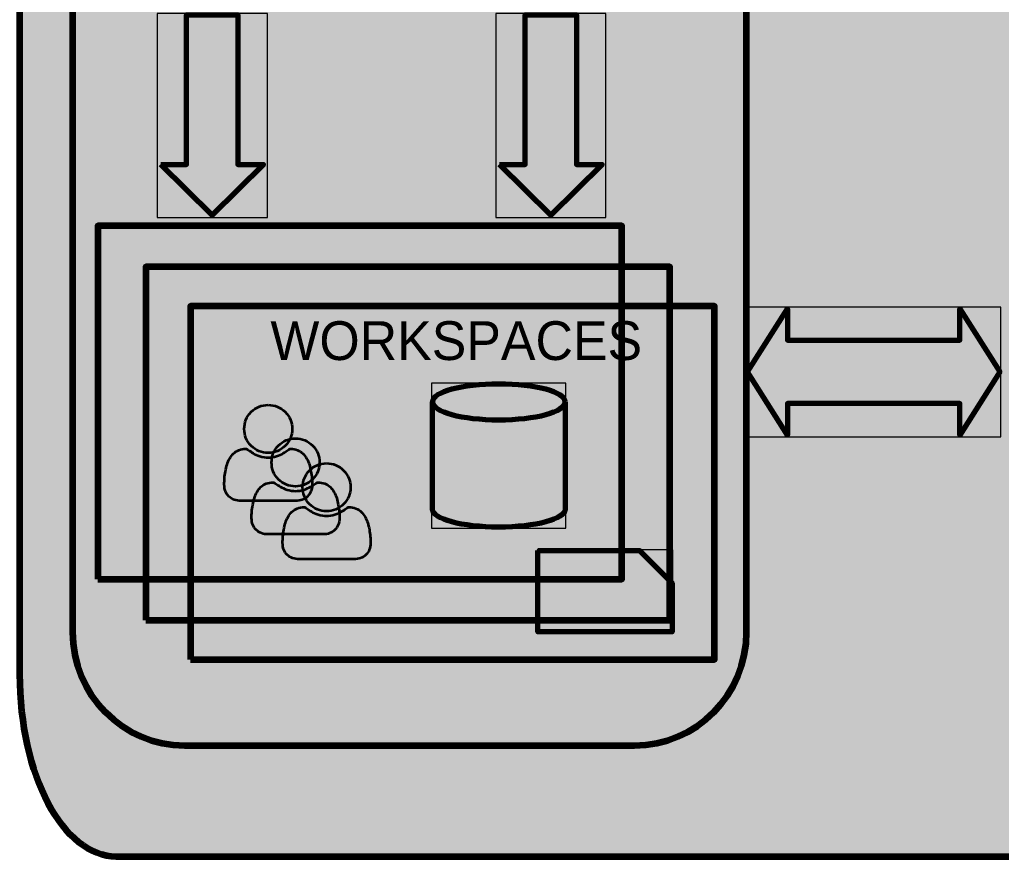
# Model space of a CAD drawing. Header units: inches. Extents: x 37 to 1597, y -2186 to -38.
# Drawn here: x 37 to 588, y -2186 to -1716 of the extents above; entities that cross this region are included whole.
import ezdxf

# ---------------------------------------------------------------- set-up
doc = ezdxf.new("R2010")
doc.units = ezdxf.units.IN
doc.header["$MEASUREMENT"] = 0
doc.layers.add('Layer 1', color=7, linetype='Continuous')

# ---------------------------------------------------------------- blocks, each defined once
blk = doc.blocks.new('block 12')
at = {"layer": 'Layer 1', "true_color": 0xfdeff5}
h = blk.add_hatch(color=7, dxfattribs=at)
h.dxf.hatch_style = 2
h.paths.add_polyline_path([(80.92, -2030), (374.92, -2030), (374.92, -1831.78), (80.92, -1831.78)])
h = blk.add_hatch(color=7, dxfattribs=at)
h.dxf.hatch_style = 2
h.paths.add_polyline_path([(107.92, -2053), (401.92, -2053), (401.92, -1854.78), (107.92, -1854.78)])
h = blk.add_hatch(color=7, dxfattribs=at)
h.dxf.hatch_style = 2
h.paths.add_polyline_path([(132.92, -2075), (426.92, -2075), (426.92, -1876.78), (132.92, -1876.78)])
at = {"layer": 'Layer 1', "color": 250, "lineweight": 140, "true_color": 0x231f20}
for points in [[(80.92, -2030), (374.92, -2030), (374.92, -1831.78), (80.92, -1831.78), (80.92, -2030)], [(107.92, -2053), (401.92, -2053), (401.92, -1854.78), (107.92, -1854.78), (107.92, -2053)], [(132.92, -2075), (426.92, -2075), (426.92, -1876.78), (132.92, -1876.78), (132.92, -2075)]]:
    blk.add_lwpolyline(points, dxfattribs=at)
blk = doc.blocks.new('block 14')
at = {"layer": 'Layer 1', "true_color": 0x010101}
h = blk.add_hatch(color=18, dxfattribs=at)
h.dxf.hatch_style = 2
edge = h.paths.add_edge_path()
edge.add_spline(control_points=[(176.51, -1932.25), (172.79, -1932.25), (169.63, -1933.56), (167, -1936.18), (164.38, -1938.81), (163.06, -1941.98), (163.06, -1945.69), (163.06, -1949.4), (164.38, -1952.57), (167, -1955.19), (169.63, -1957.82), (172.79, -1959.13), (176.51, -1959.13), (180.22, -1959.13), (183.38, -1957.82), (186.01, -1955.19), (188.64, -1952.57), (189.95, -1949.4), (189.95, -1945.69), (189.95, -1941.98), (188.64, -1938.81), (186.01, -1936.18), (183.38, -1933.56), (180.22, -1932.25), (176.51, -1932.25)], knot_values=[0, 0, 0, 0, 1, 1, 1, 2, 2, 2, 3, 3, 3, 4, 4, 4, 5, 5, 5, 6, 6, 6, 7, 7, 7, 8, 8, 8, 8], degree=3, periodic=0)
edge.add_line((176.51, -1932.25), (176.51, -1932.25))
edge = h.paths.add_edge_path()
edge.add_spline(control_points=[(201.02, -1973.32), (200.94, -1972.15), (200.78, -1970.87), (200.53, -1969.5), (200.29, -1968.14), (199.98, -1966.88), (199.61, -1965.71), (199.23, -1964.54), (198.73, -1963.41), (198.1, -1962.3), (197.47, -1961.19), (196.75, -1960.25), (195.93, -1959.46), (195.11, -1958.68), (194.12, -1958.06), (192.94, -1957.59), (191.76, -1957.12), (190.46, -1956.89), (189.04, -1956.89), (188.83, -1956.89), (188.34, -1957.14), (187.56, -1957.64), (186.79, -1958.15), (185.92, -1958.71), (184.96, -1959.32), (183.99, -1959.94), (182.73, -1960.5), (181.18, -1961), (179.63, -1961.51), (178.07, -1961.76), (176.51, -1961.76), (174.94, -1961.76), (173.39, -1961.51), (171.84, -1961), (170.28, -1960.5), (169.02, -1959.94), (168.05, -1959.32), (167.09, -1958.71), (166.22, -1958.15), (165.45, -1957.64), (164.67, -1957.14), (164.18, -1956.89), (163.98, -1956.89), (162.55, -1956.89), (161.25, -1957.12), (160.08, -1957.59), (158.89, -1958.06), (157.9, -1958.68), (157.08, -1959.46), (156.26, -1960.25), (155.54, -1961.19), (154.91, -1962.3), (154.28, -1963.41), (153.78, -1964.54), (153.41, -1965.71), (153.03, -1966.88), (152.72, -1968.14), (152.48, -1969.5), (152.23, -1970.87), (152.07, -1972.15), (151.99, -1973.32), (151.91, -1974.51), (151.87, -1975.71), (151.87, -1976.94), (151.87, -1979.74), (152.72, -1981.96), (154.42, -1983.58), (156.12, -1985.2), (158.39, -1986.01), (161.21, -1986.01), (161.21, -1986.01), (191.81, -1986.01), (191.81, -1986.01), (194.63, -1986.01), (196.89, -1985.2), (198.59, -1983.58), (200.3, -1981.96), (201.15, -1979.74), (201.15, -1976.94), (201.15, -1975.71), (201.11, -1974.51), (201.02, -1973.32)], knot_values=[0, 0, 0, 0, 1, 1, 1, 2, 2, 2, 3, 3, 3, 4, 4, 4, 5, 5, 5, 6, 6, 6, 7, 7, 7, 8, 8, 8, 9, 9, 9, 10, 10, 10, 11, 11, 11, 12, 12, 12, 13, 13, 13, 14, 14, 14, 15, 15, 15, 16, 16, 16, 17, 17, 17, 18, 18, 18, 19, 19, 19, 20, 20, 20, 21, 21, 21, 22, 22, 22, 23, 23, 23, 24, 24, 24, 25, 25, 25, 26, 26, 26, 27, 27, 27, 27], degree=3, periodic=0)
edge.add_line((201.02, -1973.32), (201.02, -1973.32))
h = blk.add_hatch(color=18, dxfattribs=at)
h.dxf.hatch_style = 2
edge = h.paths.add_edge_path()
edge.add_spline(control_points=[(191.84, -1951.06), (188.13, -1951.06), (184.96, -1952.38), (182.34, -1955), (179.71, -1957.63), (178.4, -1960.79), (178.4, -1964.51), (178.4, -1968.22), (179.71, -1971.38), (182.34, -1974.01), (184.96, -1976.63), (188.13, -1977.95), (191.84, -1977.95), (195.55, -1977.95), (198.71, -1976.63), (201.34, -1974.01), (203.97, -1971.38), (205.28, -1968.22), (205.28, -1964.51), (205.28, -1960.79), (203.97, -1957.63), (201.34, -1955), (198.71, -1952.38), (195.55, -1951.06), (191.84, -1951.06)], knot_values=[0, 0, 0, 0, 1, 1, 1, 2, 2, 2, 3, 3, 3, 4, 4, 4, 5, 5, 5, 6, 6, 6, 7, 7, 7, 8, 8, 8, 8], degree=3, periodic=0)
edge.add_line((191.84, -1951.06), (191.84, -1951.06))
edge = h.paths.add_edge_path()
edge.add_spline(control_points=[(216.36, -1992.14), (216.27, -1990.97), (216.11, -1989.69), (215.86, -1988.32), (215.62, -1986.96), (215.31, -1985.7), (214.94, -1984.53), (214.56, -1983.36), (214.06, -1982.23), (213.44, -1981.12), (212.8, -1980.01), (212.08, -1979.07), (211.26, -1978.28), (210.45, -1977.5), (209.45, -1976.87), (208.27, -1976.41), (207.09, -1975.94), (205.79, -1975.71), (204.37, -1975.71), (204.16, -1975.71), (203.67, -1975.96), (202.9, -1976.46), (202.13, -1976.97), (201.26, -1977.52), (200.29, -1978.14), (199.32, -1978.76), (198.06, -1979.32), (196.51, -1979.82), (194.96, -1980.32), (193.4, -1980.57), (191.84, -1980.57), (190.27, -1980.57), (188.72, -1980.32), (187.17, -1979.82), (185.61, -1979.32), (184.35, -1978.76), (183.39, -1978.14), (182.42, -1977.52), (181.55, -1976.97), (180.78, -1976.46), (180.01, -1975.96), (179.52, -1975.71), (179.31, -1975.71), (177.89, -1975.71), (176.59, -1975.94), (175.41, -1976.41), (174.22, -1976.87), (173.23, -1977.5), (172.41, -1978.28), (171.59, -1979.07), (170.87, -1980.01), (170.24, -1981.12), (169.62, -1982.23), (169.11, -1983.36), (168.74, -1984.53), (168.36, -1985.7), (168.06, -1986.96), (167.81, -1988.32), (167.56, -1989.69), (167.4, -1990.97), (167.32, -1992.14), (167.24, -1993.32), (167.2, -1994.53), (167.2, -1995.76), (167.2, -1998.56), (168.05, -2000.77), (169.75, -2002.4), (171.46, -2004.02), (173.72, -2004.83), (176.54, -2004.83), (176.54, -2004.83), (207.14, -2004.83), (207.14, -2004.83), (209.96, -2004.83), (212.22, -2004.02), (213.92, -2002.4), (215.63, -2000.77), (216.48, -1998.56), (216.48, -1995.76), (216.48, -1994.53), (216.44, -1993.32), (216.36, -1992.14)], knot_values=[0, 0, 0, 0, 1, 1, 1, 2, 2, 2, 3, 3, 3, 4, 4, 4, 5, 5, 5, 6, 6, 6, 7, 7, 7, 8, 8, 8, 9, 9, 9, 10, 10, 10, 11, 11, 11, 12, 12, 12, 13, 13, 13, 14, 14, 14, 15, 15, 15, 16, 16, 16, 17, 17, 17, 18, 18, 18, 19, 19, 19, 20, 20, 20, 21, 21, 21, 22, 22, 22, 23, 23, 23, 24, 24, 24, 25, 25, 25, 26, 26, 26, 27, 27, 27, 27], degree=3, periodic=0)
edge.add_line((216.36, -1992.14), (216.36, -1992.14))
h = blk.add_hatch(color=18, dxfattribs=at)
h.dxf.hatch_style = 2
edge = h.paths.add_edge_path()
edge.add_spline(control_points=[(209.26, -1965), (205.55, -1965), (202.38, -1966.32), (199.76, -1968.94), (197.14, -1971.57), (195.82, -1974.73), (195.82, -1978.45), (195.82, -1982.16), (197.14, -1985.32), (199.76, -1987.95), (202.38, -1990.57), (205.55, -1991.89), (209.26, -1991.89), (212.97, -1991.89), (216.14, -1990.57), (218.77, -1987.95), (221.39, -1985.32), (222.7, -1982.16), (222.7, -1978.45), (222.7, -1974.73), (221.39, -1971.57), (218.77, -1968.94), (216.14, -1966.32), (212.97, -1965), (209.26, -1965)], knot_values=[0, 0, 0, 0, 1, 1, 1, 2, 2, 2, 3, 3, 3, 4, 4, 4, 5, 5, 5, 6, 6, 6, 7, 7, 7, 8, 8, 8, 8], degree=3, periodic=0)
edge.add_line((209.26, -1965), (209.26, -1965))
edge = h.paths.add_edge_path()
edge.add_spline(control_points=[(233.78, -2006.08), (233.7, -2004.91), (233.53, -2003.63), (233.29, -2002.26), (233.05, -2000.9), (232.74, -1999.64), (232.36, -1998.47), (231.99, -1997.3), (231.48, -1996.17), (230.86, -1995.05), (230.23, -1993.95), (229.51, -1993), (228.69, -1992.22), (227.87, -1991.44), (226.88, -1990.81), (225.7, -1990.35), (224.51, -1989.88), (223.22, -1989.65), (221.8, -1989.65), (221.58, -1989.65), (221.1, -1989.89), (220.32, -1990.4), (219.55, -1990.91), (218.68, -1991.46), (217.71, -1992.08), (216.75, -1992.7), (215.49, -1993.26), (213.94, -1993.76), (212.38, -1994.26), (210.83, -1994.51), (209.26, -1994.51), (207.7, -1994.51), (206.15, -1994.26), (204.59, -1993.76), (203.04, -1993.26), (201.78, -1992.7), (200.81, -1992.08), (199.84, -1991.46), (198.97, -1990.91), (198.21, -1990.4), (197.43, -1989.89), (196.94, -1989.65), (196.73, -1989.65), (195.31, -1989.65), (194.01, -1989.88), (192.83, -1990.35), (191.65, -1990.81), (190.65, -1991.44), (189.84, -1992.22), (189.02, -1993), (188.3, -1993.95), (187.67, -1995.05), (187.04, -1996.17), (186.54, -1997.3), (186.16, -1998.47), (185.79, -1999.64), (185.48, -2000.9), (185.23, -2002.26), (184.99, -2003.63), (184.83, -2004.91), (184.74, -2006.08), (184.67, -2007.26), (184.62, -2008.46), (184.62, -2009.7), (184.62, -2012.5), (185.48, -2014.71), (187.18, -2016.34), (188.88, -2017.96), (191.14, -2018.76), (193.97, -2018.76), (193.97, -2018.76), (224.56, -2018.76), (224.56, -2018.76), (227.38, -2018.76), (229.64, -2017.96), (231.35, -2016.34), (233.05, -2014.71), (233.91, -2012.5), (233.91, -2009.7), (233.91, -2008.46), (233.86, -2007.26), (233.78, -2006.08)], knot_values=[0, 0, 0, 0, 1, 1, 1, 2, 2, 2, 3, 3, 3, 4, 4, 4, 5, 5, 5, 6, 6, 6, 7, 7, 7, 8, 8, 8, 9, 9, 9, 10, 10, 10, 11, 11, 11, 12, 12, 12, 13, 13, 13, 14, 14, 14, 15, 15, 15, 16, 16, 16, 17, 17, 17, 18, 18, 18, 19, 19, 19, 20, 20, 20, 21, 21, 21, 22, 22, 22, 23, 23, 23, 24, 24, 24, 25, 25, 25, 26, 26, 26, 27, 27, 27, 27], degree=3, periodic=0)
edge.add_line((233.78, -2006.08), (233.78, -2006.08))
at = {"layer": 'Layer 1', "color": 18, "lineweight": 35, "true_color": 0x000000}
for points, knots in [([(176.51, -1932.25), (172.79, -1932.25), (169.63, -1933.56), (167, -1936.18), (164.38, -1938.81), (163.06, -1941.98), (163.06, -1945.69), (163.06, -1949.4), (164.38, -1952.57), (167, -1955.19), (169.63, -1957.82), (172.79, -1959.13), (176.51, -1959.13), (180.22, -1959.13), (183.38, -1957.82), (186.01, -1955.19), (188.64, -1952.57), (189.95, -1949.4), (189.95, -1945.69), (189.95, -1941.98), (188.64, -1938.81), (186.01, -1936.18), (183.38, -1933.56), (180.22, -1932.25), (176.51, -1932.25)], [0, 0, 0, 0, 1, 1, 1, 2, 2, 2, 3, 3, 3, 4, 4, 4, 5, 5, 5, 6, 6, 6, 7, 7, 7, 8, 8, 8, 8]), ([(191.84, -1951.06), (188.13, -1951.06), (184.96, -1952.38), (182.34, -1955), (179.71, -1957.63), (178.4, -1960.79), (178.4, -1964.51), (178.4, -1968.22), (179.71, -1971.38), (182.34, -1974.01), (184.96, -1976.63), (188.13, -1977.95), (191.84, -1977.95), (195.55, -1977.95), (198.71, -1976.63), (201.34, -1974.01), (203.97, -1971.38), (205.28, -1968.22), (205.28, -1964.51), (205.28, -1960.79), (203.97, -1957.63), (201.34, -1955), (198.71, -1952.38), (195.55, -1951.06), (191.84, -1951.06)], [0, 0, 0, 0, 1, 1, 1, 2, 2, 2, 3, 3, 3, 4, 4, 4, 5, 5, 5, 6, 6, 6, 7, 7, 7, 8, 8, 8, 8]), ([(201.02, -1973.32), (200.94, -1972.15), (200.78, -1970.87), (200.53, -1969.5), (200.29, -1968.14), (199.98, -1966.88), (199.61, -1965.71), (199.23, -1964.54), (198.73, -1963.41), (198.1, -1962.3), (197.47, -1961.19), (196.75, -1960.25), (195.93, -1959.46), (195.11, -1958.68), (194.12, -1958.06), (192.94, -1957.59), (191.76, -1957.12), (190.46, -1956.89), (189.04, -1956.89), (188.83, -1956.89), (188.34, -1957.14), (187.56, -1957.64), (186.79, -1958.15), (185.92, -1958.71), (184.96, -1959.32), (183.99, -1959.94), (182.73, -1960.5), (181.18, -1961), (179.63, -1961.51), (178.07, -1961.76), (176.51, -1961.76), (174.94, -1961.76), (173.39, -1961.51), (171.84, -1961), (170.28, -1960.5), (169.02, -1959.94), (168.05, -1959.32), (167.09, -1958.71), (166.22, -1958.15), (165.45, -1957.64), (164.67, -1957.14), (164.18, -1956.89), (163.98, -1956.89), (162.55, -1956.89), (161.25, -1957.12), (160.08, -1957.59), (158.89, -1958.06), (157.9, -1958.68), (157.08, -1959.46), (156.26, -1960.25), (155.54, -1961.19), (154.91, -1962.3), (154.28, -1963.41), (153.78, -1964.54), (153.41, -1965.71), (153.03, -1966.88), (152.72, -1968.14), (152.48, -1969.5), (152.23, -1970.87), (152.07, -1972.15), (151.99, -1973.32), (151.91, -1974.51), (151.87, -1975.71), (151.87, -1976.94), (151.87, -1979.74), (152.72, -1981.96), (154.42, -1983.58), (156.12, -1985.2), (158.39, -1986.01), (161.21, -1986.01), (161.21, -1986.01), (191.81, -1986.01), (191.81, -1986.01), (194.63, -1986.01), (196.89, -1985.2), (198.59, -1983.58), (200.3, -1981.96), (201.15, -1979.74), (201.15, -1976.94), (201.15, -1975.71), (201.11, -1974.51), (201.02, -1973.32)], [0, 0, 0, 0, 1, 1, 1, 2, 2, 2, 3, 3, 3, 4, 4, 4, 5, 5, 5, 6, 6, 6, 7, 7, 7, 8, 8, 8, 9, 9, 9, 10, 10, 10, 11, 11, 11, 12, 12, 12, 13, 13, 13, 14, 14, 14, 15, 15, 15, 16, 16, 16, 17, 17, 17, 18, 18, 18, 19, 19, 19, 20, 20, 20, 21, 21, 21, 22, 22, 22, 23, 23, 23, 24, 24, 24, 25, 25, 25, 26, 26, 26, 27, 27, 27, 27]), ([(209.26, -1965), (205.55, -1965), (202.38, -1966.32), (199.76, -1968.94), (197.14, -1971.57), (195.82, -1974.73), (195.82, -1978.45), (195.82, -1982.16), (197.14, -1985.32), (199.76, -1987.95), (202.38, -1990.57), (205.55, -1991.89), (209.26, -1991.89), (212.97, -1991.89), (216.14, -1990.57), (218.77, -1987.95), (221.39, -1985.32), (222.7, -1982.16), (222.7, -1978.45), (222.7, -1974.73), (221.39, -1971.57), (218.77, -1968.94), (216.14, -1966.32), (212.97, -1965), (209.26, -1965)], [0, 0, 0, 0, 1, 1, 1, 2, 2, 2, 3, 3, 3, 4, 4, 4, 5, 5, 5, 6, 6, 6, 7, 7, 7, 8, 8, 8, 8]), ([(216.36, -1992.14), (216.27, -1990.97), (216.11, -1989.69), (215.86, -1988.32), (215.62, -1986.96), (215.31, -1985.7), (214.94, -1984.53), (214.56, -1983.36), (214.06, -1982.23), (213.44, -1981.12), (212.8, -1980.01), (212.08, -1979.07), (211.26, -1978.28), (210.45, -1977.5), (209.45, -1976.87), (208.27, -1976.41), (207.09, -1975.94), (205.79, -1975.71), (204.37, -1975.71), (204.16, -1975.71), (203.67, -1975.96), (202.9, -1976.46), (202.13, -1976.97), (201.26, -1977.52), (200.29, -1978.14), (199.32, -1978.76), (198.06, -1979.32), (196.51, -1979.82), (194.96, -1980.32), (193.4, -1980.57), (191.84, -1980.57), (190.27, -1980.57), (188.72, -1980.32), (187.17, -1979.82), (185.61, -1979.32), (184.35, -1978.76), (183.39, -1978.14), (182.42, -1977.52), (181.55, -1976.97), (180.78, -1976.46), (180.01, -1975.96), (179.52, -1975.71), (179.31, -1975.71), (177.89, -1975.71), (176.59, -1975.94), (175.41, -1976.41), (174.22, -1976.87), (173.23, -1977.5), (172.41, -1978.28), (171.59, -1979.07), (170.87, -1980.01), (170.24, -1981.12), (169.62, -1982.23), (169.11, -1983.36), (168.74, -1984.53), (168.36, -1985.7), (168.06, -1986.96), (167.81, -1988.32), (167.56, -1989.69), (167.4, -1990.97), (167.32, -1992.14), (167.24, -1993.32), (167.2, -1994.53), (167.2, -1995.76), (167.2, -1998.56), (168.05, -2000.77), (169.75, -2002.4), (171.46, -2004.02), (173.72, -2004.83), (176.54, -2004.83), (176.54, -2004.83), (207.14, -2004.83), (207.14, -2004.83), (209.96, -2004.83), (212.22, -2004.02), (213.92, -2002.4), (215.63, -2000.77), (216.48, -1998.56), (216.48, -1995.76), (216.48, -1994.53), (216.44, -1993.32), (216.36, -1992.14)], [0, 0, 0, 0, 1, 1, 1, 2, 2, 2, 3, 3, 3, 4, 4, 4, 5, 5, 5, 6, 6, 6, 7, 7, 7, 8, 8, 8, 9, 9, 9, 10, 10, 10, 11, 11, 11, 12, 12, 12, 13, 13, 13, 14, 14, 14, 15, 15, 15, 16, 16, 16, 17, 17, 17, 18, 18, 18, 19, 19, 19, 20, 20, 20, 21, 21, 21, 22, 22, 22, 23, 23, 23, 24, 24, 24, 25, 25, 25, 26, 26, 26, 27, 27, 27, 27]), ([(233.78, -2006.08), (233.7, -2004.91), (233.53, -2003.63), (233.29, -2002.26), (233.05, -2000.9), (232.74, -1999.64), (232.36, -1998.47), (231.99, -1997.3), (231.48, -1996.17), (230.86, -1995.05), (230.23, -1993.95), (229.51, -1993), (228.69, -1992.22), (227.87, -1991.44), (226.88, -1990.81), (225.7, -1990.35), (224.51, -1989.88), (223.22, -1989.65), (221.8, -1989.65), (221.58, -1989.65), (221.1, -1989.89), (220.32, -1990.4), (219.55, -1990.91), (218.68, -1991.46), (217.71, -1992.08), (216.75, -1992.7), (215.49, -1993.26), (213.94, -1993.76), (212.38, -1994.26), (210.83, -1994.51), (209.26, -1994.51), (207.7, -1994.51), (206.15, -1994.26), (204.59, -1993.76), (203.04, -1993.26), (201.78, -1992.7), (200.81, -1992.08), (199.84, -1991.46), (198.97, -1990.91), (198.21, -1990.4), (197.43, -1989.89), (196.94, -1989.65), (196.73, -1989.65), (195.31, -1989.65), (194.01, -1989.88), (192.83, -1990.35), (191.65, -1990.81), (190.65, -1991.44), (189.84, -1992.22), (189.02, -1993), (188.3, -1993.95), (187.67, -1995.05), (187.04, -1996.17), (186.54, -1997.3), (186.16, -1998.47), (185.79, -1999.64), (185.48, -2000.9), (185.23, -2002.26), (184.99, -2003.63), (184.83, -2004.91), (184.74, -2006.08), (184.67, -2007.26), (184.62, -2008.46), (184.62, -2009.7), (184.62, -2012.5), (185.48, -2014.71), (187.18, -2016.34), (188.88, -2017.96), (191.14, -2018.76), (193.97, -2018.76), (193.97, -2018.76), (224.56, -2018.76), (224.56, -2018.76), (227.38, -2018.76), (229.64, -2017.96), (231.35, -2016.34), (233.05, -2014.71), (233.91, -2012.5), (233.91, -2009.7), (233.91, -2008.46), (233.86, -2007.26), (233.78, -2006.08)], [0, 0, 0, 0, 1, 1, 1, 2, 2, 2, 3, 3, 3, 4, 4, 4, 5, 5, 5, 6, 6, 6, 7, 7, 7, 8, 8, 8, 9, 9, 9, 10, 10, 10, 11, 11, 11, 12, 12, 12, 13, 13, 13, 14, 14, 14, 15, 15, 15, 16, 16, 16, 17, 17, 17, 18, 18, 18, 19, 19, 19, 20, 20, 20, 21, 21, 21, 22, 22, 22, 23, 23, 23, 24, 24, 24, 25, 25, 25, 26, 26, 26, 27, 27, 27, 27])]:
    blk.add_open_spline(points, degree=3, knots=knots, dxfattribs=at)
blk = doc.blocks.new('block 15')
at = {"layer": 'Layer 1', "true_color": 0x95b3d6}
h = blk.add_hatch(color=253, dxfattribs=at)
h.dxf.hatch_style = 2
edge = h.paths.add_edge_path()
edge.add_spline(control_points=[(268.64, -1930.54), (268.64, -1925), (285.33, -1920.5), (305.92, -1920.5), (326.51, -1920.5), (343.2, -1925), (343.2, -1930.54), (343.2, -1936.08), (326.51, -1940.58), (305.92, -1940.58), (285.33, -1940.58), (268.64, -1936.08), (268.64, -1930.54)], knot_values=[0, 0, 0, 0, 1, 1, 1, 2, 2, 2, 3, 3, 3, 4, 4, 4, 4], degree=3, periodic=1)
at = {"layer": 'Layer 1', "true_color": 0x4e81bd}
h = blk.add_hatch(color=163, dxfattribs=at)
h.dxf.hatch_style = 2
edge = h.paths.add_edge_path()
edge.add_spline(control_points=[(268.64, -1930.54), (268.64, -1936.08), (285.33, -1940.58), (305.92, -1940.58), (326.51, -1940.58), (343.2, -1936.08), (343.2, -1930.54), (343.2, -1930.54), (343.2, -1990.76), (343.2, -1990.76), (343.2, -1996.3), (326.51, -2000.79), (305.92, -2000.79), (285.33, -2000.79), (268.64, -1996.3), (268.64, -1990.76), (268.64, -1990.76), (268.64, -1930.54), (268.64, -1930.54)], knot_values=[0, 0, 0, 0, 1, 1, 1, 2, 2, 2, 3, 3, 3, 4, 4, 4, 5, 5, 5, 6, 6, 6, 6], degree=3, periodic=1)
at = {"layer": 'Layer 1', "lineweight": 0}
blk.add_lwpolyline([(268.25, -2001.31), (343.58, -2001.31), (343.58, -1919.98), (268.25, -1919.98), (268.25, -2001.31)], dxfattribs=at)
blk.add_lwpolyline([(268.25, -2001.31), (343.58, -2001.31), (343.58, -1919.98), (268.25, -1919.98), (268.25, -2001.31)], dxfattribs=at)
for points, knots in [([(268.64, -1930.54), (268.64, -1925), (285.33, -1920.5), (305.92, -1920.5), (326.51, -1920.5), (343.2, -1925), (343.2, -1930.54), (343.2, -1936.08), (326.51, -1940.58), (305.92, -1940.58), (285.33, -1940.58), (268.64, -1936.08), (268.64, -1930.54)], [0, 0, 0, 0, 1, 1, 1, 2, 2, 2, 3, 3, 3, 4, 4, 4, 4]), ([(268.64, -1930.54), (268.64, -1936.08), (285.33, -1940.58), (305.92, -1940.58), (326.51, -1940.58), (343.2, -1936.08), (343.2, -1930.54), (343.2, -1930.54), (343.2, -1990.76), (343.2, -1990.76), (343.2, -1996.3), (326.51, -2000.79), (305.92, -2000.79), (285.33, -2000.79), (268.64, -1996.3), (268.64, -1990.76), (268.64, -1990.76), (268.64, -1930.54), (268.64, -1930.54)], [0, 0, 0, 0, 1, 1, 1, 2, 2, 2, 3, 3, 3, 4, 4, 4, 5, 5, 5, 6, 6, 6, 6])]:
    blk.add_open_spline(points, degree=3, knots=knots, dxfattribs=at)
at = {"layer": 'Layer 1', "color": 157, "lineweight": 70, "true_color": 0x385d8a}
for points in [[(343.2, -1930.54), (343.2, -1936.08), (326.51, -1940.58), (305.92, -1940.58), (285.33, -1940.58), (268.64, -1936.08), (268.64, -1930.54), (268.64, -1925), (285.33, -1920.5), (305.92, -1920.5), (326.51, -1920.5), (343.2, -1925), (343.2, -1930.54)], [(343.2, -1930.54), (343.2, -1930.54), (343.2, -1990.76), (343.2, -1990.76), (343.2, -1996.3), (326.51, -2000.79), (305.92, -2000.79), (285.33, -2000.79), (268.64, -1996.3), (268.64, -1990.76), (268.64, -1990.76), (268.64, -1930.54), (268.64, -1930.54)]]:
    blk.add_open_spline(points, degree=3, knots=[0, 0, 0, 0, 1, 1, 1, 2, 2, 2, 3, 3, 3, 4, 4, 4, 4], dxfattribs=at)
blk = doc.blocks.new('block 16')
at = {"layer": 'Layer 1', "true_color": 0x4e81bd}
h = blk.add_hatch(color=163, dxfattribs=at)
h.dxf.hatch_style = 2
h.paths.add_polyline_path([(327.74, -2013.85), (384.85, -2013.85), (403.18, -2032.19), (403.18, -2059.48), (327.74, -2059.48)])
at = {"layer": 'Layer 1', "lineweight": 0}
for points in [[(327.38, -2059.84), (403.54, -2059.84), (403.54, -2013.49), (327.38, -2013.49), (327.38, -2059.84)], [(327.38, -2059.84), (403.54, -2059.84), (403.54, -2013.49), (327.38, -2013.49), (327.38, -2059.84)], [(327.74, -2013.85), (384.85, -2013.85), (403.18, -2032.19), (403.18, -2059.48), (327.74, -2059.48), (327.74, -2013.85)]]:
    blk.add_lwpolyline(points, dxfattribs=at)
at = {"layer": 'Layer 1', "color": 157, "lineweight": 70, "true_color": 0x385d8a}
blk.add_lwpolyline([(327.74, -2013.85), (384.85, -2013.85), (403.18, -2032.19), (403.18, -2059.48), (327.74, -2059.48), (327.74, -2013.85)], dxfattribs=at)
blk = doc.blocks.new('block 13')
at = {"layer": 'Layer 1'}
for name in ['block 15', 'block 14', 'block 16']:
    blk.add_blockref(name, (0, 0), dxfattribs=at)
blk = doc.blocks.new('block 11')
at = {"layer": 'Layer 1'}
for name in ['block 12', 'block 13']:
    blk.add_blockref(name, (0, 0), dxfattribs=at)
at = {"layer": 'Layer 1', "color": 250, "true_color": 0x231f20, "insert": (177.77, -1907.35), "char_height": 21.76, "attachment_point": 7}
blk.add_mtext('\\fMyriad Pro|b0|i0|c0|p34;\\W1;WORKSPACES', dxfattribs=at)
blk = doc.blocks.new('block 17')
at = {"layer": 'Layer 1', "true_color": 0x4e81bd}
h = blk.add_hatch(color=163, dxfattribs=at)
h.dxf.hatch_style = 2
h.paths.add_polyline_path([(116.32, -1797.27), (130.72, -1797.27), (130.72, -1713.33), (159.52, -1713.33), (159.52, -1797.27), (173.92, -1797.27), (145.12, -1825.71)])
at = {"layer": 'Layer 1', "lineweight": 0}
for points in [[(114.18, -1827.12), (176.05, -1827.12), (176.05, -1712.63), (114.18, -1712.63), (114.18, -1827.12)], [(114.18, -1827.12), (176.05, -1827.12), (176.05, -1712.63), (114.18, -1712.63), (114.18, -1827.12)], [(116.32, -1797.27), (130.72, -1797.27), (130.72, -1713.33), (159.52, -1713.33), (159.52, -1797.27), (173.92, -1797.27), (145.12, -1825.71), (116.32, -1797.27)]]:
    blk.add_lwpolyline(points, dxfattribs=at)
at = {"layer": 'Layer 1', "color": 157, "lineweight": 70, "true_color": 0x385d8a}
blk.add_lwpolyline([(116.32, -1797.27), (130.72, -1797.27), (130.72, -1713.33), (159.52, -1713.33), (159.52, -1797.27), (173.92, -1797.27), (145.12, -1825.71), (116.32, -1797.27)], dxfattribs=at)
blk = doc.blocks.new('block 19')
at = {"layer": 'Layer 1', "true_color": 0x4e81bd}
h = blk.add_hatch(color=163, dxfattribs=at)
h.dxf.hatch_style = 2
h.paths.add_polyline_path([(306.32, -1797.27), (320.72, -1797.27), (320.72, -1713.33), (349.52, -1713.33), (349.52, -1797.27), (363.92, -1797.27), (335.12, -1825.71)])
at = {"layer": 'Layer 1', "lineweight": 0}
for points in [[(304.18, -1827.12), (366.05, -1827.12), (366.05, -1712.63), (304.18, -1712.63), (304.18, -1827.12)], [(304.18, -1827.12), (366.05, -1827.12), (366.05, -1712.63), (304.18, -1712.63), (304.18, -1827.12)], [(306.32, -1797.27), (320.72, -1797.27), (320.72, -1713.33), (349.52, -1713.33), (349.52, -1797.27), (363.92, -1797.27), (335.12, -1825.71), (306.32, -1797.27)]]:
    blk.add_lwpolyline(points, dxfattribs=at)
at = {"layer": 'Layer 1', "color": 157, "lineweight": 70, "true_color": 0x385d8a}
blk.add_lwpolyline([(306.32, -1797.27), (320.72, -1797.27), (320.72, -1713.33), (349.52, -1713.33), (349.52, -1797.27), (363.92, -1797.27), (335.12, -1825.71), (306.32, -1797.27)], dxfattribs=at)
blk = doc.blocks.new('block 2')
at = {"layer": 'Layer 1', "true_color": 0xfde9cc}
h = blk.add_hatch(color=254, dxfattribs=at)
h.dxf.hatch_style = 2
edge = h.paths.add_edge_path()
edge.add_spline(control_points=[(66.67, -1310.33), (66.67, -1275.17), (94.9, -1246.67), (129.72, -1246.67), (129.72, -1246.67), (381.94, -1246.67), (381.94, -1246.67), (416.77, -1246.67), (445, -1275.17), (445, -1310.33), (445, -1310.33), (445, -2059.67), (445, -2059.67), (445, -2094.83), (416.77, -2123.33), (381.94, -2123.33), (381.94, -2123.33), (129.72, -2123.33), (129.72, -2123.33), (94.9, -2123.33), (66.67, -2094.83), (66.67, -2059.67), (66.67, -2059.67), (66.67, -1310.33), (66.67, -1310.33)], knot_values=[0, 0, 0, 0, 1, 1, 1, 2, 2, 2, 3, 3, 3, 4, 4, 4, 5, 5, 5, 6, 6, 6, 7, 7, 7, 8, 8, 8, 8], degree=3, periodic=1)
at = {"layer": 'Layer 1', "color": 250, "lineweight": 140, "true_color": 0x231f20}
blk.add_open_spline([(66.67, -1310.33), (66.67, -1275.17), (94.9, -1246.67), (129.72, -1246.67), (129.72, -1246.67), (381.94, -1246.67), (381.94, -1246.67), (416.77, -1246.67), (445, -1275.17), (445, -1310.33), (445, -1310.33), (445, -2059.67), (445, -2059.67), (445, -2094.83), (416.77, -2123.33), (381.94, -2123.33), (381.94, -2123.33), (129.72, -2123.33), (129.72, -2123.33), (94.9, -2123.33), (66.67, -2094.83), (66.67, -2059.67), (66.67, -2059.67), (66.67, -1310.33), (66.67, -1310.33)], degree=3, knots=[0, 0, 0, 0, 1, 1, 1, 2, 2, 2, 3, 3, 3, 4, 4, 4, 5, 5, 5, 6, 6, 6, 7, 7, 7, 8, 8, 8, 8], dxfattribs=at)
at = {"layer": 'Layer 1'}
for name in ['block 17', 'block 19', 'block 11']:
    blk.add_blockref(name, (0, 0), dxfattribs=at)
blk = doc.blocks.new('block 131')
at = {"layer": 'Layer 1', "true_color": 0x4e81bd}
h = blk.add_hatch(color=163, dxfattribs=at)
h.dxf.hatch_style = 2
h.paths.add_polyline_path([(445.56, -1913.71), (468.02, -1878.24), (468.02, -1895.97), (564.58, -1895.97), (564.58, -1878.24), (587.04, -1913.71), (564.58, -1949.18), (564.58, -1931.44), (468.02, -1931.44), (468.02, -1949.18)])
at = {"layer": 'Layer 1', "lineweight": 0}
for points in [[(445, -1950.07), (587.6, -1950.07), (587.6, -1877.35), (445, -1877.35), (445, -1950.07)], [(445, -1950.07), (587.6, -1950.07), (587.6, -1877.35), (445, -1877.35), (445, -1950.07)], [(445.56, -1913.71), (468.02, -1878.24), (468.02, -1895.97), (564.58, -1895.97), (564.58, -1878.24), (587.04, -1913.71), (564.58, -1949.18), (564.58, -1931.44), (468.02, -1931.44), (468.02, -1949.18), (445.56, -1913.71)]]:
    blk.add_lwpolyline(points, dxfattribs=at)
at = {"layer": 'Layer 1', "color": 157, "lineweight": 70, "true_color": 0x385d8a}
blk.add_lwpolyline([(445.56, -1913.71), (468.02, -1878.24), (468.02, -1895.97), (564.58, -1895.97), (564.58, -1878.24), (587.04, -1913.71), (564.58, -1949.18), (564.58, -1931.44), (468.02, -1931.44), (468.02, -1949.18), (445.56, -1913.71)], dxfattribs=at)

msp = doc.modelspace()

# ---------------------------------------------------------------- hatches: boundary and pattern name
at = {"layer": 'Layer 1', "true_color": 0xd26927}
h = msp.add_hatch(color=32, dxfattribs=at)
h.dxf.hatch_style = 2
edge = h.paths.add_edge_path()
edge.add_spline(control_points=[(37.02, -139.7), (37.02, -83.28), (61.29, -37.55), (91.23, -37.55), (91.23, -37.55), (1542.82, -37.55), (1542.82, -37.55), (1572.76, -37.55), (1597.04, -83.28), (1597.04, -139.7), (1597.04, -139.7), (1597.04, -2083.4), (1597.04, -2083.4), (1597.04, -2139.82), (1572.76, -2185.55), (1542.82, -2185.55), (1542.82, -2185.55), (91.23, -2185.55), (91.23, -2185.55), (61.29, -2185.55), (37.02, -2139.82), (37.02, -2083.4), (37.02, -2083.4), (37.02, -139.7), (37.02, -139.7)], knot_values=[0, 0, 0, 0, 1, 1, 1, 2, 2, 2, 3, 3, 3, 4, 4, 4, 5, 5, 5, 6, 6, 6, 7, 7, 7, 8, 8, 8, 8], degree=3, periodic=1)

# ---------------------------------------------------------------- linework, layer by layer
at = {"layer": 'Layer 1', "color": 250, "lineweight": 211, "true_color": 0x231f20}
msp.add_open_spline([(37.02, -139.7), (37.02, -83.28), (61.29, -37.55), (91.23, -37.55), (91.23, -37.55), (1542.82, -37.55), (1542.82, -37.55), (1572.76, -37.55), (1597.04, -83.28), (1597.04, -139.7), (1597.04, -139.7), (1597.04, -2083.4), (1597.04, -2083.4), (1597.04, -2139.82), (1572.76, -2185.55), (1542.82, -2185.55), (1542.82, -2185.55), (91.23, -2185.55), (91.23, -2185.55), (61.29, -2185.55), (37.02, -2139.82), (37.02, -2083.4), (37.02, -2083.4), (37.02, -139.7), (37.02, -139.7)], degree=3, knots=[0, 0, 0, 0, 1, 1, 1, 2, 2, 2, 3, 3, 3, 4, 4, 4, 5, 5, 5, 6, 6, 6, 7, 7, 7, 8, 8, 8, 8], dxfattribs=at)

# ---------------------------------------------------------------- block references
at = {"layer": 'Layer 1'}
for name in ['block 2', 'block 131']:
    msp.add_blockref(name, (0, 0), dxfattribs=at)

doc.saveas('drawing.dxf')
